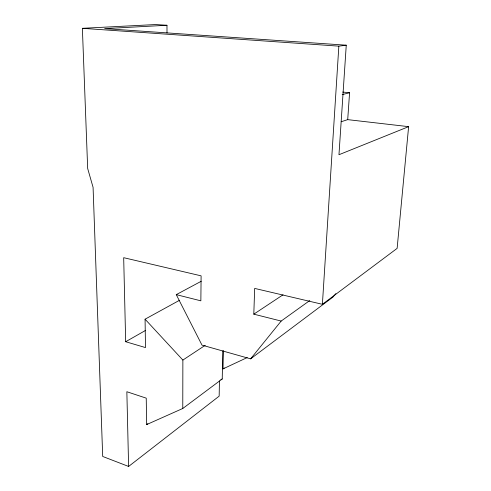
<?xml version="1.0" encoding="UTF-8"?>
<svg xmlns="http://www.w3.org/2000/svg" width="491" height="491" viewBox="0 0 491 491"><rect width="100%" height="100%" fill="white"/><g stroke="black" fill="none" stroke-linecap="round" stroke-linejoin="round"><path stroke-width="0.74" d="M167.008 32.934L166.971 25.268L155.641 24.55L82.378 28.318L87.674 168.523L93.075 187.335L102.705 456.464L128.611 466.45L126.85 391.726L146.238 398.152L146.625 424.592L182.769 408.487L182.873 360.069L145.072 319.193L179.608 300.234M219.446 380.942L219.158 396.145L128.611 466.45M182.769 408.487L222.227 378.978L222.791 350.918M247.243 357.558L223.012 368.888L223.387 350.635M309.803 300.517L281.165 321.059L253.804 314.166L254.669 288.413L322.391 304.303L397.127 248.378L408.622 126.66L347.708 119.638L341.19 121.737M322.391 304.303L338.845 46.148L346.259 45.19L338.962 154.726L408.622 126.66M347.708 119.638L349.574 92.744L342.718 92.075M201.236 281.263L176.269 294.637L201.985 345.124L250.613 358.847L281.165 321.059M335.862 293.618L332.923 297.11L250.613 358.847M146.625 424.592L147.852 423.696M223.012 368.888L224.252 367.986M253.804 314.166L283.031 294.809M182.873 360.069L205.244 345.296M176.269 294.637L200.856 300.83L201.107 275.844L123.683 257.683L125.671 341.724L145.428 330.492M220.852 379.611L222.227 378.978M342.196 94.616L349.574 92.744M166.971 25.268L104.651 28.613L346.259 45.19M82.378 28.318L338.845 46.148M125.671 341.724L145.489 347.579L145.072 319.193"/></g></svg>
